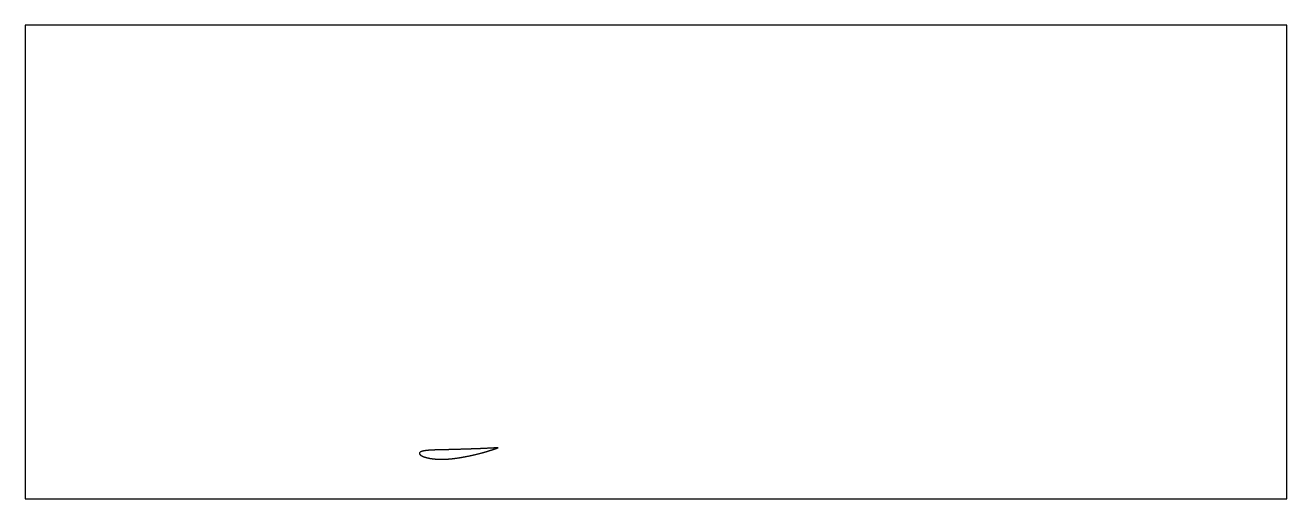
# Model space of a CAD drawing. Header units: metres. Extents: x -1250 to 2750, y 0 to 1500.
import ezdxf

# ---------------------------------------------------------------- set-up
doc = ezdxf.new("R2010")
doc.units = ezdxf.units.M

msp = doc.modelspace()

# ---------------------------------------------------------------- linework, layer by layer
msp.add_lwpolyline([(-1250, 0), (2750, 0), (2750, 1500), (-1250, 1500)], close=True)
msp.add_spline([(249.4, 161.6), (249.3, 161.6), (249.2, 161.6), (249, 161.5), (248.7, 161.4), (248.3, 161.2), (247.9, 161.1), (247.3, 160.9), (246.7, 160.7), (246, 160.4), (245.2, 160.1), (244.4, 159.8), (243.4, 159.5), (242.4, 159.1), (241.3, 158.8), (240.1, 158.3), (238.8, 157.9), (237.5, 157.5), (236.1, 157), (234.6, 156.5), (233, 156), (231.4, 155.4), (229.6, 154.9), (227.9, 154.3), (226, 153.7), (224.1, 153.1), (222.1, 152.5), (220, 151.8), (217.9, 151.2), (215.7, 150.5), (213.4, 149.8), (211.1, 149.1), (208.7, 148.4), (206.3, 147.7), (203.8, 147), (201.2, 146.3), (198.6, 145.6), (196, 144.9), (193.3, 144.2), (190.5, 143.4), (187.7, 142.7), (184.9, 142), (182, 141.3), (179, 140.6), (176.1, 139.8), (173.1, 139.1), (170, 138.4), (166.9, 137.7), (163.8, 137), (160.7, 136.4), (157.5, 135.7), (154.4, 135), (151.1, 134.4), (147.9, 133.8), (144.7, 133.1), (141.4, 132.5), (138.1, 132), (134.8, 131.4), (131.5, 130.8), (128.2, 130.3), (124.9, 129.8), (121.6, 129.3), (118.3, 128.8), (115, 128.4), (111.7, 127.9), (108.4, 127.5), (105.1, 127.1), (101.9, 126.8), (98.6, 126.4), (95.3, 126.1), (92, 125.8), (88.8, 125.6), (85.5, 125.4), (82.4, 125.3), (79.2, 125.1), (76, 125.1), (72.9, 125), (69.9, 125), (66.8, 125), (63.9, 125.1), (60.9, 125.2), (58, 125.3), (55.2, 125.5), (52.4, 125.6), (49.6, 125.9), (46.9, 126.1), (44.3, 126.4), (41.7, 126.7), (39.2, 127.1), (36.8, 127.4), (34.4, 127.8), (32.1, 128.2), (29.9, 128.6), (27.7, 129.1), (25.6, 129.6), (23.6, 130.1), (21.6, 130.6), (19.7, 131.1), (18, 131.6), (16.2, 132.2), (14.6, 132.8), (13.1, 133.3), (11.6, 133.9), (10.2, 134.5), (8.9, 135.1), (7.7, 135.7), (6.6, 136.3), (5.5, 136.9), (4.6, 137.5), (3.7, 138.2), (2.9, 138.8), (2.3, 139.4), (1.7, 140), (1.2, 140.6), (0.7, 141.2), (0.4, 141.8), (0.2, 142.4), (0, 143), (0, 143.6), (0, 144.2), (0.1, 144.7), (0.3, 145.3), (0.6, 145.8), (1, 146.4), (1.5, 146.9), (2, 147.3), (2.6, 147.8), (3.4, 148.3), (4.2, 148.7), (5, 149.1), (6, 149.5), (7, 149.9), (8.2, 150.2), (9.4, 150.6), (10.6, 150.9), (12, 151.2), (13.4, 151.5), (14.9, 151.8), (16.5, 152.1), (18.2, 152.3), (19.9, 152.5), (21.7, 152.8), (23.5, 153), (25.4, 153.2), (27.4, 153.3), (29.5, 153.5), (31.6, 153.6), (33.7, 153.8), (36, 153.9), (38.3, 154), (40.6, 154.1), (43, 154.2), (45.5, 154.3), (48, 154.4), (50.5, 154.5), (53.1, 154.6), (55.8, 154.6), (58.4, 154.7), (61.2, 154.8), (64, 154.8), (66.8, 154.9), (69.6, 154.9), (72.5, 155), (75.4, 155.1), (78.4, 155.1), (81.4, 155.2), (84.4, 155.2), (87.4, 155.3), (90.5, 155.4), (93.6, 155.5), (96.7, 155.6), (99.8, 155.7), (103.1, 155.7), (106.3, 155.8), (109.5, 155.9), (112.7, 156), (116, 156.1), (119.3, 156.2), (122.5, 156.3), (125.8, 156.4), (129.1, 156.5), (132.3, 156.6), (135.6, 156.7), (138.8, 156.8), (142.1, 156.9), (145.3, 157), (148.6, 157.1), (151.8, 157.1), (154.9, 157.2), (158.1, 157.4), (161.3, 157.5), (164.4, 157.6), (167.5, 157.7), (170.6, 157.8), (173.6, 157.9), (176.6, 158), (179.6, 158.1), (182.5, 158.2), (185.4, 158.3), (188.3, 158.5), (191.1, 158.6), (193.8, 158.7), (196.5, 158.8), (199.2, 158.9), (201.8, 159.1), (204.4, 159.2), (206.9, 159.3), (209.4, 159.4), (211.8, 159.5), (214.1, 159.7), (216.4, 159.8), (218.6, 159.9), (220.7, 160), (222.8, 160.1), (224.8, 160.2), (226.7, 160.3), (228.6, 160.4), (230.4, 160.5), (232.1, 160.6), (233.8, 160.7), (235.3, 160.8), (236.8, 160.9), (238.2, 161), (239.6, 161), (240.8, 161.1), (242, 161.2), (243.1, 161.2), (244.1, 161.3), (245, 161.4), (245.8, 161.4), (246.6, 161.4), (247.2, 161.5), (247.8, 161.5), (248.3, 161.5), (248.7, 161.6), (249, 161.6), (249.2, 161.6), (249.3, 161.6), (249.4, 161.6)], degree=3)

doc.saveas('drawing.dxf')
